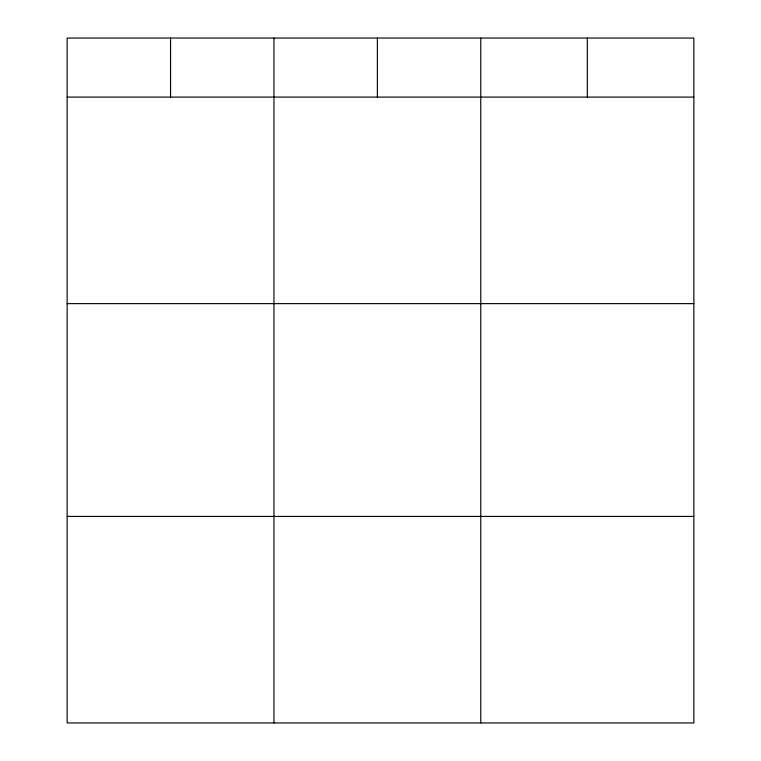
<?xml version="1.0" encoding="UTF-8"?>
<svg xmlns="http://www.w3.org/2000/svg" width="761" height="761" viewBox="0 0 761 761"><rect width="100%" height="100%" fill="white"/><g stroke="black" fill="none" stroke-linecap="round" stroke-linejoin="round"><path stroke-width="1.14" d="M693.861 303.629L693.861 38.05L67.139 38.05L67.139 722.95L693.861 722.95L693.861 303.629L67.139 303.629M67.139 97.094L693.861 97.094M67.139 516.415L693.861 516.415M587.321 38.05L587.321 97.094M480.771 38.05L480.771 722.95M377.37 38.05L377.37 97.094M273.96 38.05L273.96 722.95M170.55 38.05L170.55 97.094"/></g></svg>
